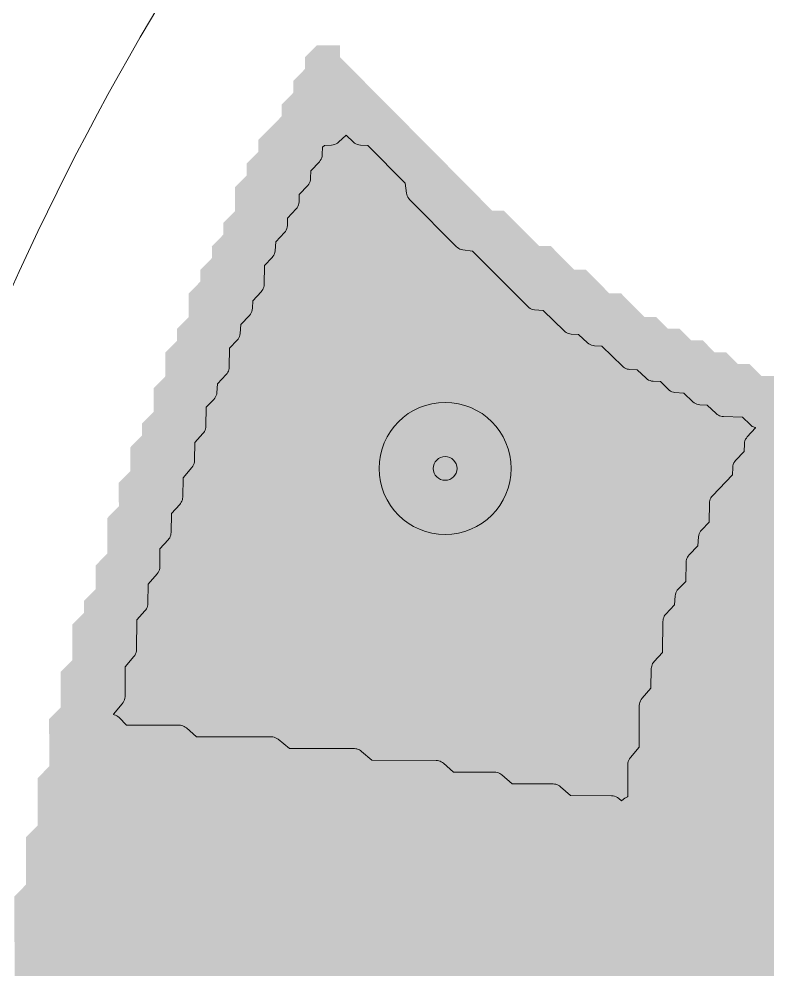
# Model space of a CAD drawing. Header units: inches. Extents: x 36 to 71.8, y 17.4 to 61.8.
# Drawn here: x 47.358 to 49.06, y 43.741 to 45.901 of the extents above; entities that cross this region are included whole.
import ezdxf

# ---------------------------------------------------------------- set-up
doc = ezdxf.new("R2010")
doc.units = ezdxf.units.IN
doc.header["$MEASUREMENT"] = 0
for name, color, linetype, lineweight in [('00_SOURCE_FROZEN', 7, 'CONTINUOUS', 18), ('10_EXISTING_DESIGN_FROZEN', 7, 'CONTINUOUS', 13), ('30_MATERIALS', 7, 'CONTINUOUS', 13), ('40_PLANT_SYMBOLS', 7, 'CONTINUOUS', 13)]:
    doc.layers.add(name, color=color, linetype=linetype, lineweight=lineweight)

# ---------------------------------------------------------------- blocks, each defined once
blk = doc.blocks.new('TREE_CROWN_2D')
at = {"color": 3}
for radius in [1, 0.18]:
    blk.add_circle((0, 0), radius, dxfattribs=at)

msp = doc.modelspace()

# ---------------------------------------------------------------- hatches: boundary and pattern name
at = {"layer": '30_MATERIALS', "true_color": 0xe8d8b8}
h = msp.add_hatch(color=254, dxfattribs=at)
h.dxf.hatch_style = 1
h.paths.add_polyline_path([(48.0876, 45.8141), (48.1142, 45.7873), (48.1408, 45.7604), (48.1674, 45.7336), (48.194, 45.7068), (48.2206, 45.68), (48.2472, 45.6532), (48.2738, 45.6263), (48.3004, 45.5995), (48.327, 45.5727), (48.3536, 45.5459), (48.3801, 45.5191), (48.4067, 45.4922), (48.4333, 45.4654), (48.4599, 45.4654), (48.4865, 45.4386), (48.5131, 45.4118), (48.5397, 45.385), (48.5662, 45.385), (48.5928, 45.3582), (48.6194, 45.3313), (48.6459, 45.3314), (48.6725, 45.3045), (48.6991, 45.2777), (48.7257, 45.2777), (48.7523, 45.2509), (48.7789, 45.2241), (48.8054, 45.2241), (48.832, 45.1973), (48.8586, 45.1973), (48.8852, 45.1705), (48.9117, 45.1705), (48.9383, 45.1437), (48.9648, 45.1437), (48.9914, 45.1169), (49.018, 45.1169), (49.0446, 45.0901), (49.0711, 45.0901), (49.0977, 45.0901), (49.1243, 45.0633), (49.1508, 45.0633), (49.1774, 45.0365), (49.2039, 45.0365), (49.2305, 45.0366), (49.2571, 45.0097), (49.2836, 45.0098), (49.3102, 45.0098), (49.3367, 45.0098), (49.3633, 44.983), (49.3899, 44.983), (49.4164, 44.983), (49.4429, 44.983), (49.4695, 44.9831), (49.4961, 44.9562), (49.5226, 44.9563), (49.5492, 44.9563), (49.5757, 44.9563), (49.6023, 44.9563), (49.6288, 44.9563), (49.6553, 44.9564), (49.6819, 44.9564), (49.7084, 44.9564), (49.735, 44.9564), (49.7616, 44.9296), (49.7881, 44.9296), (49.8147, 44.9296), (49.8412, 44.9297), (49.8678, 44.9297), (49.8943, 44.9297), (49.9208, 44.9297), (49.9474, 44.9297), (49.9739, 44.9298), (50.0005, 44.9298), (50.027, 44.9298), (50.0536, 44.9298), (50.0801, 44.9298), (50.1066, 44.9567), (50.1331, 44.9567), (50.1597, 44.9567), (50.1862, 44.9568), (50.2128, 44.9568), (50.2393, 44.9568), (50.2658, 44.9837), (50.2924, 44.9837), (50.3189, 44.9837), (50.3454, 44.9837), (50.372, 44.9837), (50.3985, 44.9838), (50.425, 45.0106), (50.4516, 45.0106), (50.4781, 45.0107), (50.5047, 45.0107), (50.5312, 45.0375), (50.5577, 45.0376), (50.5842, 45.0376), (50.6108, 45.0376), (50.6373, 45.0645), (50.6638, 45.0645), (50.6904, 45.0645), (50.7169, 45.0914), (50.7434, 45.0914), (50.77, 45.0914), (50.7964, 45.1183), (50.823, 45.1183), (50.8495, 45.1183), (50.8761, 45.1183), (50.9026, 45.1452), (50.9291, 45.1452), (50.9556, 45.1721), (50.9822, 45.1721), (51.0086, 45.1989), (51.0352, 45.199), (51.0617, 45.2258), (51.0882, 45.2258), (51.1147, 45.2527), (51.1413, 45.2527), (51.1678, 45.2527), (51.1943, 45.2796), (51.2209, 45.2796), (51.2473, 45.3065), (51.2739, 45.3065), (51.3004, 45.3065), (51.3269, 45.3334), (51.3535, 45.3334), (51.38, 45.3603), (51.4065, 45.3603), (51.4331, 45.3603), (51.4596, 45.3603), (51.4861, 45.3872), (51.5126, 45.3872), (51.5392, 45.3872), (51.5657, 45.3872), (51.5922, 45.4141), (51.6188, 45.4141), (51.6453, 45.4141), (51.6718, 45.4142), (51.6984, 45.4142), (51.7249, 45.4142), (51.7515, 45.4142), (51.778, 45.4411), (51.8045, 45.4411), (51.8311, 45.4411), (51.8576, 45.4411), (51.8842, 45.4412), (51.9107, 45.4412), (51.9372, 45.4412), (51.9638, 45.4412), (51.9903, 45.4412), (52.0169, 45.4413), (52.0434, 45.4413), (52.07, 45.4413), (52.0965, 45.4413), (52.1231, 45.4413), (52.1496, 45.4414), (52.1761, 45.4414), (52.2027, 45.4414), (52.2292, 45.4414), (52.2558, 45.4414), (52.2823, 45.4415), (52.3089, 45.4146), (52.3355, 45.4147), (52.362, 45.4147), (52.3885, 45.4147), (52.4151, 45.4147), (52.4417, 45.3879), (52.4682, 45.3879), (52.4948, 45.3879), (52.5213, 45.388), (52.5479, 45.3611), (52.5745, 45.3612), (52.601, 45.3612), (52.6276, 45.3344), (52.6541, 45.3344), (52.6807, 45.3076), (52.7073, 45.3076), (52.7339, 45.2808), (52.7604, 45.2808), (52.787, 45.2808), (52.8135, 45.2808), (52.8401, 45.2808), (52.8666, 45.2809), (52.8931, 45.2809), (52.9197, 45.2809), (52.9462, 45.2809), (52.9728, 45.2809), (52.9993, 45.281), (53.0258, 45.3078), (53.0524, 45.3078), (53.0789, 45.3079), (53.1054, 45.3079), (53.132, 45.3079), (53.1585, 45.3079), (53.185, 45.3348), (53.2116, 45.3348), (53.2381, 45.3348), (53.2647, 45.3348), (53.2912, 45.3349), (53.3177, 45.3349), (53.3443, 45.3081), (53.3709, 45.3081), (53.3974, 45.3081), (53.424, 45.3081), (53.4505, 45.3081), (53.4771, 45.3082), (53.5037, 45.2813), (53.5302, 45.2814), (53.5568, 45.2814), (53.5833, 45.2814), (53.6099, 45.2546), (53.6364, 45.2546), (53.663, 45.2546), (53.6895, 45.2546), (53.7161, 45.2278), (53.7427, 45.2278), (53.7692, 45.2279), (53.7958, 45.201), (53.8223, 45.201), (53.8489, 45.2011), (53.8755, 45.1742), (53.902, 45.1743), (53.9286, 45.1474), (53.9552, 45.1475), (53.9817, 45.1475), (54.0083, 45.1207), (54.0349, 45.1207), (54.0615, 45.0939), (54.088, 45.0939), (54.1146, 45.0671), (54.1411, 45.0671), (54.1677, 45.0403), (54.1943, 45.0403), (54.2209, 45.0135), (54.2474, 45.0135), (54.274, 44.9867), (54.3006, 44.9867), (54.3271, 44.9599), (54.3537, 44.9599), (54.3803, 44.9331), (54.4068, 44.9331), (54.4334, 44.9063), (54.46, 44.8794), (54.4866, 44.8795), (54.5132, 44.8526), (54.5398, 44.8258), (54.5663, 44.8258), (54.5929, 44.799), (54.6194, 44.799), (54.646, 44.7722), (54.6726, 44.7454), (54.6992, 44.7454), (54.7258, 44.7186), (54.7524, 44.6918), (54.7789, 44.6918), (54.8055, 44.665), (54.8321, 44.6382), (54.8586, 44.6382), (54.8852, 44.6114), (54.9118, 44.5845), (54.9384, 44.5846), (54.965, 44.5577), (54.9916, 44.5309), (55.0181, 44.5309), (55.0447, 44.5041), (55.0713, 44.4773), (55.0979, 44.4505), (55.1245, 44.4237), (55.1511, 44.3968), (55.1776, 44.3969), (55.2042, 44.37), (55.2308, 44.3432), (55.2574, 44.3164), (55.284, 44.2896), (55.3106, 44.2628), (55.3372, 44.2359), (55.3638, 44.2091), (55.3904, 44.1823), (55.417, 44.1555), (55.4436, 44.1287), (55.4702, 44.1018), (55.4968, 44.075), (55.5234, 44.0482), (55.5234, 44.0214), (55.55, 43.9945), (55.5766, 43.9677), (55.6032, 43.9409), (55.6298, 43.9141), (55.6564, 43.8873), (55.6565, 43.8604), (55.6831, 43.8336), (55.7097, 43.8068), (55.7362, 43.78), (55.7628, 43.7531), (55.7629, 43.7263), (55.7895, 43.6995), (55.8161, 43.6727), (55.8427, 43.6458), (55.8427, 43.619), (55.8693, 43.5922), (55.8959, 43.5654), (55.896, 43.5385), (55.9226, 43.5117), (55.9492, 43.4849), (55.9492, 43.458), (55.9758, 43.4312), (56.0024, 43.4044), (56.0025, 43.3776), (56.0291, 43.3507), (56.0291, 43.3239), (56.0557, 43.2971), (56.0823, 43.2703), (56.0823, 43.2434), (56.1089, 43.2166), (56.109, 43.1898), (56.1356, 43.1629), (56.1356, 43.1361), (56.1622, 43.1093), (56.1623, 43.0824), (56.1889, 43.0556), (56.1889, 43.0288), (56.2155, 43.002), (56.2156, 42.9751), (56.2422, 42.9483), (56.2422, 42.9215), (56.2688, 42.8946), (56.2689, 42.8678), (56.2955, 42.841), (56.2955, 42.8141), (56.2956, 42.7873), (56.3222, 42.7605), (56.3222, 42.7336), (56.3488, 42.7068), (56.3489, 42.68), (56.3489, 42.6531), (56.3755, 42.6263), (56.3756, 42.5995), (56.3756, 42.5726), (56.4022, 42.5458), (56.4023, 42.519), (56.4023, 42.4921), (56.4289, 42.4653), (56.429, 42.4385), (56.429, 42.4116), (56.4556, 42.3848), (56.4556, 42.358), (56.4557, 42.3311), (56.4558, 42.3043), (56.4558, 42.2775), (56.4824, 42.2506), (56.4824, 42.2238), (56.4825, 42.197), (56.4826, 42.1701), (56.5091, 42.1433), (56.5092, 42.1165), (56.5092, 42.0896), (56.5093, 42.0628), (56.5094, 42.0359), (56.5094, 42.0091), (56.536, 41.9823), (56.536, 41.9554), (56.5361, 41.9286), (56.5362, 41.9018), (56.5362, 41.8749), (56.5363, 41.8481), (56.5363, 41.8212), (56.5364, 41.7944), (56.5364, 41.7676), (56.5365, 41.7407), (56.5631, 41.7139), (56.5631, 41.6871), (56.5632, 41.6602), (56.5632, 41.6334), (56.5633, 41.6065), (56.5633, 41.5797), (56.5634, 41.5529), (56.5634, 41.526), (56.5635, 41.4992), (56.5635, 41.4723), (56.5636, 41.4455), (56.5636, 41.4187), (56.5637, 41.3918), (56.5637, 41.365), (56.5638, 41.3381), (56.5638, 41.3113), (56.5904, 41.2845), (56.5905, 41.2576), (56.5905, 41.2308), (56.5906, 41.204), (56.5906, 41.1771), (56.5907, 41.1503), (56.5907, 41.1234), (56.5908, 41.0966), (56.5908, 41.0698), (56.6174, 41.0429), (56.6175, 41.0161), (56.6175, 40.9893), (56.6176, 40.9624), (56.6176, 40.9356), (56.6442, 40.9088), (56.6443, 40.8819), (56.6443, 40.8551), (56.6444, 40.8282), (56.671, 40.8014), (56.671, 40.7746), (56.6711, 40.7477), (56.6977, 40.7209), (56.6977, 40.6941), (56.6978, 40.6672), (56.7244, 40.6404), (56.7244, 40.6136), (56.751, 40.5868), (56.7511, 40.5599), (56.7777, 40.5331), (56.7777, 40.5063), (56.8043, 40.4794), (56.8044, 40.4526), (56.8044, 40.4258), (56.831, 40.3989), (56.831, 40.3721), (56.8576, 40.3453), (56.8842, 40.3185), (56.8843, 40.2916), (56.9109, 40.2648), (56.9375, 40.238), (56.9375, 40.2111), (56.9641, 40.1843), (56.9642, 40.1575), (56.9908, 40.1307), (57.0174, 40.1038), (57.0174, 40.077), (57.044, 40.0502), (57.0706, 40.0234), (57.0707, 39.9965), (57.0973, 39.9697), (57.1239, 39.9429), (57.1504, 39.9161), (57.177, 39.8892), (57.1771, 39.8624), (57.2037, 39.8356), (57.2303, 39.8088), (57.2569, 39.7819), (57.2835, 39.7551), (57.3101, 39.7283), (57.3367, 39.7015), (57.3633, 39.6747), (57.3899, 39.6478), (57.4165, 39.621), (57.4431, 39.5942), (57.4696, 39.5674), (57.4962, 39.5406), (57.5228, 39.5137), (57.5494, 39.4869), (57.576, 39.4869), (57.6026, 39.4601), (57.6292, 39.4333), (57.6558, 39.4065), (57.6823, 39.4065), (57.7089, 39.3797), (57.7355, 39.3528), (57.7621, 39.326), (57.7886, 39.326), (57.8152, 39.2992), (57.8418, 39.2992), (57.8684, 39.2724), (57.895, 39.2456), (57.9215, 39.2456), (57.9481, 39.2188), (57.9747, 39.192), (58.0012, 39.192), (58.0278, 39.1652), (58.0544, 39.1652), (58.081, 39.1384), (58.1075, 39.1384), (58.1341, 39.1116), (58.1607, 39.1116), (58.1873, 39.0848), (58.2138, 39.0848), (58.2404, 39.058), (58.2669, 39.058), (58.2935, 39.0312), (58.3201, 39.0312), (58.3467, 39.0044), (58.3732, 39.0044), (58.3998, 38.9776), (58.3999, 38.9507), (58.3734, 38.9239), (58.3469, 38.897), (58.3204, 38.8702), (58.2939, 38.8433), (58.2674, 38.8164), (58.2675, 38.7896), (58.241, 38.7627), (58.2145, 38.7359), (58.188, 38.709), (58.1615, 38.6822), (58.135, 38.6553), (58.1085, 38.6284), (58.082, 38.6016), (58.0555, 38.5747), (58.0556, 38.5479), (58.0291, 38.521), (58.0026, 38.4942), (57.9761, 38.4673), (57.9496, 38.4404), (57.9231, 38.4136), (57.8966, 38.3867), (57.8701, 38.3599), (57.8436, 38.333), (57.8171, 38.3061), (57.7906, 38.2793), (57.7641, 38.2524), (57.7376, 38.2256), (57.7111, 38.1987), (57.6847, 38.1718), (57.6582, 38.145), (57.6317, 38.1181), (57.6052, 38.0913), (57.5786, 38.0912), (57.5521, 38.0644), (57.5256, 38.0375), (57.4992, 38.0107), (57.4727, 37.9838), (57.4462, 37.9569), (57.4197, 37.9301), (57.3931, 37.9301), (57.3666, 37.9032), (57.3401, 37.8763), (57.3136, 37.8495), (57.2872, 37.8226), (57.2607, 37.7958), (57.2341, 37.7957), (57.2076, 37.7689), (57.1811, 37.742), (57.1546, 37.7152), (57.1281, 37.6883), (57.1016, 37.6883), (57.0751, 37.6614), (57.0486, 37.6346), (57.0221, 37.6077), (56.9956, 37.5809), (56.9691, 37.5808), (56.9425, 37.5808), (56.916, 37.554), (56.8896, 37.5271), (56.863, 37.5271), (56.8365, 37.5002), (56.81, 37.5002), (56.7835, 37.4733), (56.757, 37.4465), (56.7304, 37.4465), (56.7039, 37.4196), (56.6775, 37.3927), (56.6509, 37.3927), (56.6244, 37.3659), (56.5979, 37.3658), (56.5714, 37.339), (56.5449, 37.3121), (56.5183, 37.3121), (56.4918, 37.2852), (56.4653, 37.2852), (56.4388, 37.2584), (56.4123, 37.2583), (56.3858, 37.2315), (56.3592, 37.2315), (56.3327, 37.2046), (56.3062, 37.2046), (56.2797, 37.1777), (56.2532, 37.1777), (56.2267, 37.1508), (56.2267, 37.124), (56.2002, 37.124), (56.1736, 37.124), (56.1471, 37.1239), (56.1206, 37.0971), (56.094, 37.0971), (56.0675, 37.0702), (56.041, 37.0702), (56.0145, 37.0433), (55.988, 37.0433), (55.9615, 37.0164), (55.9349, 37.0164), (55.9084, 36.9896), (55.8819, 36.9895), (55.8554, 36.9627), (55.8289, 36.9627), (55.8023, 36.9626), (55.7758, 36.9358), (55.7493, 36.9358), (55.7228, 36.9089), (55.6962, 36.9089), (55.6697, 36.9089), (55.6432, 36.882), (55.6167, 36.882), (55.5902, 36.8551), (55.5636, 36.8551), (55.5371, 36.8551), (55.5106, 36.8282), (55.484, 36.8282), (55.4575, 36.8013), (55.431, 36.8013), (55.4044, 36.8013), (55.378, 36.7744), (55.3514, 36.7744), (55.3249, 36.7744), (55.2984, 36.7475), (55.2718, 36.7475), (55.2453, 36.7475), (55.2188, 36.7206), (55.1922, 36.7206), (55.1658, 36.6938), (55.1392, 36.6937), (55.1127, 36.6937), (55.0861, 36.6937), (55.0596, 36.6668), (55.0331, 36.6668), (55.0065, 36.6668), (54.98, 36.6668), (54.9535, 36.6399), (54.927, 36.6399), (54.9004, 36.6399), (54.8739, 36.6399), (54.8474, 36.613), (54.8208, 36.613), (54.7943, 36.613), (54.7677, 36.6129), (54.7412, 36.5861), (54.7147, 36.5861), (54.6882, 36.586), (54.6616, 36.586), (54.6351, 36.586), (54.6085, 36.586), (54.582, 36.586), (54.5555, 36.5591), (54.5289, 36.5591), (54.5024, 36.5591), (54.4759, 36.559), (54.4493, 36.559), (54.4228, 36.5322), (54.3963, 36.5321), (54.3697, 36.5321), (54.3432, 36.5321), (54.3166, 36.5321), (54.2901, 36.5321), (54.2636, 36.532), (54.2371, 36.5052), (54.2105, 36.5052), (54.184, 36.5051), (54.1574, 36.5051), (54.1309, 36.5051), (54.1043, 36.5051), (54.0778, 36.5051), (54.0513, 36.505), (54.0512, 36.5319), (54.0246, 36.5587), (54.0246, 36.5855), (54.0245, 36.6124), (53.9979, 36.6392), (53.9979, 36.666), (53.9978, 36.6929), (53.9712, 36.7197), (53.9712, 36.7465), (53.9446, 36.7734), (53.9445, 36.8002), (53.9179, 36.827), (53.9179, 36.8539), (53.9178, 36.8807), (53.8912, 36.9075), (53.8912, 36.9344), (53.8646, 36.9612), (53.8645, 36.988), (53.8379, 37.0148), (53.8379, 37.0417), (53.8113, 37.0685), (53.8112, 37.0953), (53.7846, 37.1222), (53.7846, 37.149), (53.758, 37.1758), (53.7579, 37.2027), (53.7313, 37.2295), (53.7313, 37.2563), (53.7047, 37.2831), (53.6781, 37.31), (53.678, 37.3368), (53.6515, 37.3636), (53.6249, 37.3904), (53.6248, 37.4173), (53.5982, 37.4441), (53.5982, 37.4709), (53.5716, 37.4978), (53.545, 37.5246), (53.5449, 37.5514), (53.5183, 37.5782), (53.5183, 37.6051), (53.4917, 37.6319), (53.4651, 37.6587), (53.465, 37.6856), (53.4384, 37.7124), (53.4118, 37.7392), (53.3852, 37.766), (53.3852, 37.7929), (53.3586, 37.8197), (53.332, 37.8465), (53.3319, 37.8733), (53.3054, 37.9002), (53.2788, 37.927), (53.2522, 37.9538), (53.2256, 37.9806), (53.2255, 38.0075), (53.1989, 38.0343), (53.1723, 38.0611), (53.1457, 38.0879), (53.1191, 38.1147), (53.1191, 38.1416), (53.0925, 38.1684), (53.0659, 38.1952), (53.0393, 38.222), (53.0127, 38.2489), (52.9861, 38.2757), (52.9861, 38.3025), (52.9595, 38.3293), (52.9329, 38.3562), (52.9063, 38.383), (52.8797, 38.4098), (52.8531, 38.4366), (52.8265, 38.4634), (52.7999, 38.4903), (52.7733, 38.5171), (52.7467, 38.5439), (52.7466, 38.5707), (52.7201, 38.5976), (52.6935, 38.6244), (52.6669, 38.6512), (52.6403, 38.678), (52.6137, 38.7048), (52.5871, 38.7317), (52.5605, 38.7585), (52.5339, 38.7853), (52.5073, 38.8121), (52.4807, 38.8389), (52.4541, 38.8389), (52.4276, 38.8657), (52.401, 38.8926), (52.3744, 38.9194), (52.3478, 38.9462), (52.3212, 38.973), (52.2946, 38.9998), (52.268, 39.0267), (52.2414, 39.0535), (52.2148, 39.0803), (52.1882, 39.1071), (52.1616, 39.1339), (52.135, 39.1608), (52.1084, 39.1876), (52.0819, 39.1876), (52.0553, 39.2144), (52.0287, 39.2412), (52.0021, 39.268), (51.9755, 39.2949), (51.9489, 39.2948), (51.9223, 39.3217), (51.8957, 39.3485), (51.8692, 39.3753), (51.8426, 39.3753), (51.816, 39.4021), (51.7894, 39.4289), (51.7628, 39.4557), (51.7363, 39.4557), (51.7097, 39.4825), (51.6831, 39.5094), (51.6565, 39.5362), (51.6299, 39.5362), (51.6034, 39.563), (51.5768, 39.5898), (51.5502, 39.5898), (51.5236, 39.6166), (51.497, 39.6434), (51.4705, 39.6434), (51.4439, 39.6702), (51.4173, 39.6702), (51.3907, 39.697), (51.3641, 39.7238), (51.3376, 39.7238), (51.311, 39.7506), (51.2845, 39.7506), (51.2579, 39.7774), (51.2313, 39.7774), (51.2047, 39.8042), (51.1782, 39.8042), (51.1516, 39.831), (51.125, 39.8579), (51.0984, 39.8578), (51.0719, 39.8847), (51.0453, 39.8846), (51.0188, 39.8846), (50.9922, 39.9114), (50.9656, 39.9114), (50.939, 39.9382), (50.9125, 39.9382), (50.8859, 39.965), (50.8593, 39.965), (50.8327, 39.9918), (50.8062, 39.9918), (50.7797, 39.9918), (50.7531, 40.0186), (50.7265, 40.0186), (50.7, 40.0186), (50.6734, 40.0186), (50.6468, 40.0454), (50.6203, 40.0454), (50.5937, 40.0453), (50.5672, 40.0453), (50.5406, 40.0721), (50.5141, 40.0721), (50.4875, 40.0721), (50.4609, 40.0989), (50.4344, 40.0989), (50.4078, 40.0989), (50.3813, 40.0989), (50.3547, 40.1257), (50.3282, 40.1257), (50.3016, 40.1256), (50.275, 40.1525), (50.2485, 40.1524), (50.2219, 40.1524), (50.1954, 40.1524), (50.1688, 40.1792), (50.1422, 40.1792), (50.1157, 40.1792), (50.0891, 40.206), (50.0626, 40.206), (50.036, 40.206), (50.0095, 40.2059), (49.9829, 40.2328), (49.9563, 40.2327), (49.9298, 40.2327), (49.9032, 40.2327), (49.8766, 40.2595), (49.8501, 40.2595), (49.8236, 40.2595), (49.797, 40.2595), (49.7705, 40.2594), (49.7439, 40.2863), (49.7173, 40.2862), (49.6908, 40.2862), (49.6642, 40.2862), (49.6376, 40.313), (49.6111, 40.313), (49.5846, 40.313), (49.558, 40.313), (49.5315, 40.3129), (49.5049, 40.3129), (49.4783, 40.3397), (49.4518, 40.3397), (49.4252, 40.3397), (49.3987, 40.3397), (49.3721, 40.3665), (49.3456, 40.3665), (49.319, 40.3665), (49.2925, 40.3664), (49.2659, 40.3664), (49.2394, 40.3664), (49.2128, 40.3664), (49.1863, 40.3664), (49.1597, 40.3932), (49.1331, 40.3932), (49.1065, 40.42), (49.08, 40.42), (49.0535, 40.4199), (49.0269, 40.4199), (49.0004, 40.4199), (48.9738, 40.4467), (48.9472, 40.4467), (48.9207, 40.4467), (48.8941, 40.4467), (48.8676, 40.4466), (48.8411, 40.4466), (48.8145, 40.4466), (48.7879, 40.4734), (48.7614, 40.4734), (48.7348, 40.4734), (48.7083, 40.4734), (48.6817, 40.4733), (48.6552, 40.4733), (48.6286, 40.4733), (48.6021, 40.4733), (48.5756, 40.4733), (48.549, 40.4732), (48.5225, 40.4732), (48.4959, 40.4732), (48.4694, 40.4732), (48.4428, 40.4732), (48.4163, 40.4731), (48.3898, 40.4731), (48.3632, 40.4731), (48.3367, 40.4731), (48.3101, 40.4731), (48.2836, 40.473), (48.257, 40.473), (48.2305, 40.473), (48.2039, 40.473), (48.1774, 40.473), (48.1509, 40.4729), (48.1243, 40.4729), (48.0978, 40.4729), (48.0712, 40.4729), (48.0447, 40.4729), (48.0181, 40.4728), (48.0181, 40.4997), (47.9915, 40.5265), (47.9914, 40.5533), (47.9648, 40.5802), (47.9648, 40.607), (47.9382, 40.6338), (47.9381, 40.6607), (47.9115, 40.6875), (47.9115, 40.7143), (47.8849, 40.7411), (47.8848, 40.768), (47.8583, 40.7948), (47.8582, 40.8216), (47.8316, 40.8485), (47.8316, 40.8753), (47.805, 40.9021), (47.8049, 40.929), (47.7783, 40.9558), (47.7783, 40.9826), (47.7517, 41.0094), (47.7516, 41.0363), (47.725, 41.0631), (47.725, 41.0899), (47.6984, 41.1168), (47.6983, 41.1436), (47.6983, 41.1704), (47.6717, 41.1973), (47.6716, 41.2241), (47.645, 41.2509), (47.645, 41.2778), (47.6449, 41.3046), (47.6183, 41.3314), (47.6183, 41.3583), (47.6182, 41.3851), (47.5916, 41.4119), (47.5916, 41.4388), (47.5915, 41.4656), (47.5649, 41.4924), (47.5649, 41.5193), (47.5648, 41.5461), (47.5648, 41.5729), (47.5382, 41.5998), (47.5381, 41.6266), (47.5381, 41.6534), (47.5115, 41.6803), (47.5114, 41.7071), (47.5114, 41.7339), (47.4848, 41.7608), (47.4847, 41.7876), (47.4847, 41.8144), (47.4846, 41.8413), (47.458, 41.8681), (47.458, 41.8949), (47.4579, 41.9218), (47.4579, 41.9486), (47.4313, 41.9755), (47.4312, 42.0023), (47.4312, 42.0291), (47.4311, 42.056), (47.4045, 42.0828), (47.4045, 42.1096), (47.4044, 42.1365), (47.4044, 42.1633), (47.4043, 42.1902), (47.3777, 42.217), (47.3777, 42.2438), (47.3776, 42.2707), (47.3776, 42.2975), (47.3775, 42.3243), (47.3775, 42.3512), (47.3509, 42.378), (47.3508, 42.4048), (47.3508, 42.4317), (47.3507, 42.4585), (47.3507, 42.4854), (47.3506, 42.5122), (47.3506, 42.539), (47.3505, 42.5659), (47.3239, 42.5927), (47.3239, 42.6195), (47.3238, 42.6464), (47.3238, 42.6732), (47.3237, 42.7001), (47.3237, 42.7269), (47.3236, 42.7537), (47.3236, 42.7806), (47.3235, 42.8074), (47.3235, 42.8343), (47.3234, 42.8611), (47.3234, 42.8879), (47.2968, 42.9148), (47.2967, 42.9416), (47.2967, 42.9684), (47.2966, 42.9953), (47.2966, 43.0221), (47.2965, 43.049), (47.2965, 43.0758), (47.2964, 43.1026), (47.2964, 43.1295), (47.2963, 43.1563), (47.2963, 43.1832), (47.2962, 43.21), (47.2962, 43.2368), (47.2961, 43.2637), (47.2961, 43.2905), (47.296, 43.3174), (47.296, 43.3442), (47.2959, 43.371), (47.2959, 43.3979), (47.3224, 43.4247), (47.3223, 43.4516), (47.3223, 43.4784), (47.3222, 43.5053), (47.3222, 43.5321), (47.3221, 43.5589), (47.3221, 43.5858), (47.322, 43.6126), (47.322, 43.6395), (47.3219, 43.6663), (47.3218, 43.6931), (47.3483, 43.72), (47.3483, 43.7468), (47.3482, 43.7737), (47.3482, 43.8005), (47.3481, 43.8274), (47.3481, 43.8542), (47.348, 43.881), (47.348, 43.9079), (47.3745, 43.9347), (47.3744, 43.9616), (47.3744, 43.9884), (47.3743, 44.0153), (47.3743, 44.0421), (47.4008, 44.069), (47.4007, 44.0958), (47.4007, 44.1226), (47.4006, 44.1495), (47.4006, 44.1763), (47.4271, 44.2032), (47.427, 44.23), (47.427, 44.2569), (47.4269, 44.2837), (47.4269, 44.3105), (47.4533, 44.3374), (47.4533, 44.3642), (47.4532, 44.3911), (47.4532, 44.4179), (47.4797, 44.4448), (47.4796, 44.4716), (47.4796, 44.4985), (47.4795, 44.5253), (47.506, 44.5522), (47.506, 44.579), (47.5325, 44.6059), (47.5324, 44.6327), (47.5324, 44.6595), (47.5589, 44.6864), (47.5588, 44.7132), (47.5588, 44.7401), (47.5587, 44.7669), (47.5852, 44.7938), (47.5851, 44.8206), (47.5851, 44.8475), (47.6116, 44.8743), (47.6115, 44.9012), (47.6115, 44.928), (47.638, 44.9549), (47.6379, 44.9817), (47.6644, 45.0086), (47.6644, 45.0354), (47.6643, 45.0622), (47.6908, 45.0891), (47.6908, 45.1159), (47.6907, 45.1428), (47.7172, 45.1696), (47.7172, 45.1965), (47.7436, 45.2233), (47.7436, 45.2502), (47.7435, 45.277), (47.77, 45.3039), (47.77, 45.3307), (47.7965, 45.3576), (47.7964, 45.3844), (47.8229, 45.4113), (47.8229, 45.4381), (47.8494, 45.465), (47.8493, 45.4918), (47.8493, 45.5187), (47.8758, 45.5455), (47.8757, 45.5724), (47.9022, 45.5992), (47.9021, 45.6261), (47.9286, 45.6529), (47.9551, 45.6798), (47.9551, 45.7066), (47.9816, 45.7335), (47.9815, 45.7603), (48.008, 45.7872), (48.008, 45.814), (48.0345, 45.8409), (48.061, 45.8409), (48.0875, 45.8409)])
at = {"layer": '30_MATERIALS', "true_color": 0xb6c890}
h = msp.add_hatch(color=9, dxfattribs=at)
h.dxf.hatch_style = 1
h.paths.add_polyline_path([(47.573, 44.3207), (47.573, 44.322), (47.5931, 44.345), (47.5952, 44.3479), (47.5969, 44.351), (47.5982, 44.3543), (47.5989, 44.3578), (47.5992, 44.3614), (47.5993, 44.4293), (47.6194, 44.4524), (47.6215, 44.4553), (47.6233, 44.4584), (47.6245, 44.4617), (47.6253, 44.4652), (47.6255, 44.4688), (47.6257, 44.5362), (47.6444, 44.5564), (47.6463, 44.5587), (47.6479, 44.5613), (47.6492, 44.564), (47.6502, 44.5669), (47.6508, 44.5699), (47.651, 44.5729), (47.6519, 44.6171), (47.6721, 44.6403), (47.6743, 44.6432), (47.676, 44.6463), (47.6772, 44.6496), (47.678, 44.6531), (47.6783, 44.6566), (47.6784, 44.6973), (47.6971, 44.7175), (47.6991, 44.7198), (47.7007, 44.7224), (47.702, 44.7251), (47.703, 44.728), (47.7036, 44.731), (47.7038, 44.734), (47.7047, 44.7777), (47.7235, 44.798), (47.7255, 44.8003), (47.7271, 44.8029), (47.7284, 44.8057), (47.7294, 44.8085), (47.73, 44.8115), (47.7302, 44.8145), (47.7311, 44.8587), (47.7513, 44.8819), (47.7534, 44.8848), (47.7551, 44.8879), (47.7564, 44.8912), (47.7572, 44.8947), (47.7574, 44.8983), (47.7576, 44.9389), (47.7763, 44.9591), (47.7782, 44.9614), (47.7799, 44.964), (47.7812, 44.9667), (47.7821, 44.9696), (47.7827, 44.9726), (47.783, 44.9756), (47.7838, 45.019), (47.801, 45.0366), (47.8032, 45.0393), (47.805, 45.0422), (47.8064, 45.0453), (47.8074, 45.0486), (47.8079, 45.0519), (47.8096, 45.0723), (47.8291, 45.0933), (47.8311, 45.0957), (47.8327, 45.0982), (47.834, 45.101), (47.835, 45.1039), (47.8356, 45.1068), (47.8358, 45.1099), (47.8367, 45.1532), (47.8538, 45.1709), (47.856, 45.1735), (47.8578, 45.1764), (47.8593, 45.1795), (47.8602, 45.1828), (47.8608, 45.1862), (47.8625, 45.2066), (47.882, 45.2276), (47.8842, 45.2303), (47.886, 45.2334), (47.8874, 45.2366), (47.8882, 45.24), (47.8886, 45.2436), (47.8893, 45.2607), (47.9084, 45.2813), (47.9103, 45.2836), (47.912, 45.2862), (47.9133, 45.2889), (47.9142, 45.2918), (47.9149, 45.2948), (47.9151, 45.2978), (47.9159, 45.3412), (47.9331, 45.3588), (47.9353, 45.3614), (47.9371, 45.3643), (47.9385, 45.3675), (47.9395, 45.3707), (47.94, 45.3741), (47.9418, 45.3945), (47.9613, 45.4155), (47.9635, 45.4183), (47.9653, 45.4213), (47.9666, 45.4246), (47.9675, 45.428), (47.9679, 45.4315), (47.9686, 45.4486), (47.9877, 45.4692), (47.9899, 45.472), (47.9917, 45.475), (47.9931, 45.4783), (47.994, 45.4817), (47.9944, 45.4852), (47.9951, 45.5023), (48.0141, 45.5229), (48.0164, 45.5257), (48.0182, 45.5287), (48.0195, 45.532), (48.0204, 45.5354), (48.0208, 45.5389), (48.0215, 45.556), (48.0406, 45.5766), (48.0428, 45.5794), (48.0446, 45.5824), (48.046, 45.5857), (48.0468, 45.5891), (48.0472, 45.5926), (48.0479, 45.6093), (48.052, 45.6135), (48.0683, 45.6142), (48.0718, 45.6146), (48.0753, 45.6155), (48.0786, 45.6169), (48.0816, 45.6188), (48.0844, 45.6211), (48.1012, 45.6371), (48.118, 45.6211), (48.1208, 45.6188), (48.1238, 45.617), (48.1271, 45.6156), (48.1306, 45.6147), (48.1341, 45.6142), (48.1504, 45.6135), (48.2353, 45.5279), (48.2386, 45.5049), (48.2392, 45.5018), (48.2403, 45.4988), (48.2417, 45.4959), (48.2435, 45.4932), (48.2456, 45.4908), (48.3519, 45.3835), (48.3544, 45.3814), (48.3571, 45.3796), (48.3599, 45.3781), (48.363, 45.377), (48.3662, 45.3764), (48.3888, 45.3731), (48.5138, 45.2475), (48.5164, 45.2452), (48.5193, 45.2433), (48.5225, 45.2418), (48.5258, 45.2408), (48.5293, 45.2403), (48.5491, 45.2385), (48.5964, 45.1923), (48.5987, 45.1903), (48.6012, 45.1886), (48.6039, 45.1872), (48.6068, 45.1862), (48.6097, 45.1855), (48.6128, 45.1852), (48.6295, 45.1844), (48.6498, 45.1652), (48.6525, 45.1629), (48.6556, 45.1611), (48.6589, 45.1597), (48.6623, 45.1588), (48.6659, 45.1584), (48.6824, 45.1576), (48.7292, 45.1118), (48.7315, 45.1099), (48.7341, 45.1082), (48.7368, 45.1068), (48.7396, 45.1057), (48.7426, 45.1051), (48.7456, 45.1047), (48.7624, 45.104), (48.7827, 45.0848), (48.7854, 45.0825), (48.7885, 45.0807), (48.7918, 45.0793), (48.7952, 45.0784), (48.7988, 45.0779), (48.8152, 45.0772), (48.8328, 45.0598), (48.8354, 45.0575), (48.8383, 45.0556), (48.8415, 45.0542), (48.8448, 45.0532), (48.8482, 45.0526), (48.8682, 45.0508), (48.8889, 45.0312), (48.8917, 45.0289), (48.8948, 45.0271), (48.898, 45.0257), (48.9015, 45.0248), (48.905, 45.0243), (48.9218, 45.0236), (48.9421, 45.0044), (48.9444, 45.0024), (48.947, 45.0007), (48.9498, 44.9994), (48.9527, 44.9984), (48.9557, 44.9978), (48.9587, 44.9975), (49.0014, 44.9966), (49.0188, 44.9794), (49.0212, 44.9772), (49.0239, 44.9754), (49.0269, 44.974), (49.03, 44.973), (49.0313, 44.9727), (49.0313, 44.9719), (49.0127, 44.9518), (49.0105, 44.949), (49.0087, 44.946), (49.0073, 44.9427), (49.0064, 44.9393), (49.006, 44.9358), (49.0053, 44.9186), (48.9862, 44.8981), (48.984, 44.8953), (48.9822, 44.8923), (48.9809, 44.889), (48.98, 44.8856), (48.9796, 44.8821), (48.9789, 44.8651), (48.9336, 44.8178), (48.9316, 44.8154), (48.9299, 44.8128), (48.9285, 44.81), (48.9275, 44.8071), (48.9269, 44.8041), (48.9266, 44.801), (48.9258, 44.7576), (48.9086, 44.7399), (48.9064, 44.7373), (48.9046, 44.7344), (48.9032, 44.7313), (48.9022, 44.728), (48.9017, 44.7246), (48.9, 44.7043), (48.8805, 44.6833), (48.8785, 44.6809), (48.8769, 44.6783), (48.8756, 44.6756), (48.8746, 44.6727), (48.874, 44.6698), (48.8738, 44.6667), (48.873, 44.6234), (48.8558, 44.6057), (48.8536, 44.6031), (48.8518, 44.6002), (48.8503, 44.5971), (48.8494, 44.5938), (48.8488, 44.5904), (48.8471, 44.57), (48.8276, 44.549), (48.8257, 44.5466), (48.824, 44.5441), (48.8227, 44.5413), (48.8218, 44.5384), (48.8212, 44.5354), (48.821, 44.5323), (48.8201, 44.4619), (48.8013, 44.4416), (48.7994, 44.4393), (48.7977, 44.4367), (48.7964, 44.434), (48.7955, 44.4311), (48.7949, 44.4281), (48.7946, 44.4251), (48.7938, 44.381), (48.7735, 44.3577), (48.7714, 44.3548), (48.7697, 44.3517), (48.7684, 44.3484), (48.7676, 44.3449), (48.7674, 44.3413), (48.7673, 44.2465), (48.7472, 44.2235), (48.7451, 44.2206), (48.7434, 44.2175), (48.7421, 44.2141), (48.7414, 44.2107), (48.7411, 44.2071), (48.741, 44.1344), (48.7403, 44.1342), (48.7372, 44.1328), (48.7343, 44.1311), (48.7316, 44.1289), (48.7272, 44.1248), (48.7206, 44.1305), (48.7177, 44.1326), (48.7146, 44.1343), (48.7113, 44.1355), (48.7079, 44.1362), (48.7044, 44.1365), (48.611, 44.1367), (48.5881, 44.1569), (48.5858, 44.1588), (48.5832, 44.1603), (48.5804, 44.1616), (48.5776, 44.1625), (48.5746, 44.163), (48.5716, 44.1632), (48.4782, 44.1634), (48.4554, 44.1837), (48.453, 44.1855), (48.4504, 44.1871), (48.4477, 44.1883), (48.4448, 44.1892), (48.4418, 44.1898), (48.4388, 44.19), (48.3454, 44.1902), (48.3226, 44.2104), (48.3202, 44.2123), (48.3176, 44.2138), (48.3149, 44.2151), (48.312, 44.216), (48.309, 44.2165), (48.306, 44.2167), (48.1595, 44.2169), (48.1367, 44.2371), (48.1344, 44.239), (48.1318, 44.2405), (48.129, 44.2418), (48.1261, 44.2427), (48.1232, 44.2432), (48.1202, 44.2434), (47.9731, 44.2436), (47.9471, 44.2648), (47.9443, 44.2667), (47.9413, 44.2683), (47.9381, 44.2695), (47.9347, 44.2702), (47.9313, 44.2704), (47.7613, 44.2703), (47.7385, 44.2905), (47.7361, 44.2923), (47.7335, 44.2939), (47.7308, 44.2951), (47.7279, 44.296), (47.7249, 44.2966), (47.7219, 44.2968), (47.6028, 44.297), (47.5856, 44.314), (47.5831, 44.3161), (47.5804, 44.3179), (47.5775, 44.3194), (47.5744, 44.3204)])

# ---------------------------------------------------------------- linework, layer by layer
at = {"layer": '00_SOURCE_FROZEN'}
msp.add_lwpolyline([(47.0869, 44.6297, -0.062406), (47.763, 46.0735), (45.5722, 47.2899, 0.058367), (44.8008, 44.9442, 0.058367)], format="xyb", dxfattribs=at)
at = {"layer": '10_EXISTING_DESIGN_FROZEN'}
msp.add_lwpolyline([(47.573, 44.3207), (47.573, 44.322), (47.5931, 44.345), (47.5952, 44.3479), (47.5969, 44.351), (47.5982, 44.3543), (47.5989, 44.3578), (47.5992, 44.3614), (47.5993, 44.4293), (47.6194, 44.4524), (47.6215, 44.4553), (47.6233, 44.4584), (47.6245, 44.4617), (47.6253, 44.4652), (47.6255, 44.4688), (47.6257, 44.5362), (47.6444, 44.5564), (47.6463, 44.5587), (47.6479, 44.5613), (47.6492, 44.564), (47.6502, 44.5669), (47.6508, 44.5699), (47.651, 44.5729), (47.6519, 44.6171), (47.6721, 44.6403), (47.6743, 44.6432), (47.676, 44.6463), (47.6772, 44.6496), (47.678, 44.6531), (47.6783, 44.6566), (47.6784, 44.6973), (47.6971, 44.7175), (47.6991, 44.7198), (47.7007, 44.7224), (47.702, 44.7251), (47.703, 44.728), (47.7036, 44.731), (47.7038, 44.734), (47.7047, 44.7777), (47.7235, 44.798), (47.7255, 44.8003), (47.7271, 44.8029), (47.7284, 44.8057), (47.7294, 44.8085), (47.73, 44.8115), (47.7302, 44.8145), (47.7311, 44.8587), (47.7513, 44.8819), (47.7534, 44.8848), (47.7551, 44.8879), (47.7564, 44.8912), (47.7572, 44.8947), (47.7574, 44.8983), (47.7576, 44.9389), (47.7763, 44.9591), (47.7782, 44.9614), (47.7799, 44.964), (47.7812, 44.9667), (47.7821, 44.9696), (47.7827, 44.9726), (47.783, 44.9756), (47.7838, 45.019), (47.801, 45.0366), (47.8032, 45.0393), (47.805, 45.0422), (47.8064, 45.0453), (47.8074, 45.0486), (47.8079, 45.0519), (47.8096, 45.0723), (47.8291, 45.0933), (47.8311, 45.0957), (47.8327, 45.0982), (47.834, 45.101), (47.835, 45.1039), (47.8356, 45.1068), (47.8358, 45.1099), (47.8367, 45.1532), (47.8538, 45.1709), (47.856, 45.1735), (47.8578, 45.1764), (47.8593, 45.1795), (47.8602, 45.1828), (47.8608, 45.1862), (47.8625, 45.2066), (47.882, 45.2276), (47.8842, 45.2303), (47.886, 45.2334), (47.8874, 45.2366), (47.8882, 45.24), (47.8886, 45.2436), (47.8893, 45.2607), (47.9084, 45.2813), (47.9103, 45.2836), (47.912, 45.2862), (47.9133, 45.2889), (47.9142, 45.2918), (47.9149, 45.2948), (47.9151, 45.2978), (47.9159, 45.3412), (47.9331, 45.3588), (47.9353, 45.3614), (47.9371, 45.3643), (47.9385, 45.3675), (47.9395, 45.3707), (47.94, 45.3741), (47.9418, 45.3945), (47.9613, 45.4155), (47.9635, 45.4183), (47.9653, 45.4213), (47.9666, 45.4246), (47.9675, 45.428), (47.9679, 45.4315), (47.9686, 45.4486), (47.9877, 45.4692), (47.9899, 45.472), (47.9917, 45.475), (47.9931, 45.4783), (47.994, 45.4817), (47.9944, 45.4852), (47.9951, 45.5023), (48.0141, 45.5229), (48.0164, 45.5257), (48.0182, 45.5287), (48.0195, 45.532), (48.0204, 45.5354), (48.0208, 45.5389), (48.0215, 45.556), (48.0406, 45.5766), (48.0428, 45.5794), (48.0446, 45.5824), (48.046, 45.5857), (48.0468, 45.5891), (48.0472, 45.5926), (48.0479, 45.6093), (48.052, 45.6135), (48.0683, 45.6142), (48.0718, 45.6146), (48.0753, 45.6155), (48.0786, 45.6169), (48.0816, 45.6188), (48.0844, 45.6211), (48.1012, 45.6371), (48.118, 45.6211), (48.1208, 45.6188), (48.1238, 45.617), (48.1271, 45.6156), (48.1306, 45.6147), (48.1341, 45.6142), (48.1504, 45.6135), (48.2353, 45.5279), (48.2386, 45.5049), (48.2392, 45.5018), (48.2403, 45.4988), (48.2417, 45.4959), (48.2435, 45.4932), (48.2456, 45.4908), (48.3519, 45.3835), (48.3544, 45.3814), (48.3571, 45.3796), (48.3599, 45.3781), (48.363, 45.377), (48.3662, 45.3764), (48.3888, 45.3731), (48.5138, 45.2475), (48.5164, 45.2452), (48.5193, 45.2433), (48.5225, 45.2418), (48.5258, 45.2408), (48.5293, 45.2403), (48.5491, 45.2385), (48.5964, 45.1923), (48.5987, 45.1903), (48.6012, 45.1886), (48.6039, 45.1872), (48.6068, 45.1862), (48.6097, 45.1855), (48.6128, 45.1852), (48.6295, 45.1844), (48.6498, 45.1652), (48.6525, 45.1629), (48.6556, 45.1611), (48.6589, 45.1597), (48.6623, 45.1588), (48.6659, 45.1584), (48.6824, 45.1576), (48.7292, 45.1118), (48.7315, 45.1099), (48.7341, 45.1082), (48.7368, 45.1068), (48.7396, 45.1057), (48.7426, 45.1051), (48.7456, 45.1047), (48.7624, 45.104), (48.7827, 45.0848), (48.7854, 45.0825), (48.7885, 45.0807), (48.7918, 45.0793), (48.7952, 45.0784), (48.7988, 45.0779), (48.8152, 45.0772), (48.8328, 45.0598), (48.8354, 45.0575), (48.8383, 45.0556), (48.8415, 45.0542), (48.8448, 45.0532), (48.8482, 45.0526), (48.8682, 45.0508), (48.8889, 45.0312), (48.8917, 45.0289), (48.8948, 45.0271), (48.898, 45.0257), (48.9015, 45.0248), (48.905, 45.0243), (48.9218, 45.0236), (48.9421, 45.0044), (48.9444, 45.0024), (48.947, 45.0007), (48.9498, 44.9994), (48.9527, 44.9984), (48.9557, 44.9978), (48.9587, 44.9975), (49.0014, 44.9966), (49.0188, 44.9794), (49.0212, 44.9772), (49.0239, 44.9754), (49.0269, 44.974), (49.03, 44.973), (49.0313, 44.9727), (49.0313, 44.9719), (49.0127, 44.9518), (49.0105, 44.949), (49.0087, 44.946), (49.0073, 44.9427), (49.0064, 44.9393), (49.006, 44.9358), (49.0053, 44.9186), (48.9862, 44.8981), (48.984, 44.8953), (48.9822, 44.8923), (48.9809, 44.889), (48.98, 44.8856), (48.9796, 44.8821), (48.9789, 44.8651), (48.9336, 44.8178), (48.9316, 44.8154), (48.9299, 44.8128), (48.9285, 44.81), (48.9275, 44.8071), (48.9269, 44.8041), (48.9266, 44.801), (48.9258, 44.7576), (48.9086, 44.7399), (48.9064, 44.7373), (48.9046, 44.7344), (48.9032, 44.7313), (48.9022, 44.728), (48.9017, 44.7246), (48.9, 44.7043), (48.8805, 44.6833), (48.8785, 44.6809), (48.8769, 44.6783), (48.8756, 44.6756), (48.8746, 44.6727), (48.874, 44.6698), (48.8738, 44.6667), (48.873, 44.6234), (48.8558, 44.6057), (48.8536, 44.6031), (48.8518, 44.6002), (48.8503, 44.5971), (48.8494, 44.5938), (48.8488, 44.5904), (48.8471, 44.57), (48.8276, 44.549), (48.8257, 44.5466), (48.824, 44.5441), (48.8227, 44.5413), (48.8218, 44.5384), (48.8212, 44.5354), (48.821, 44.5323), (48.8201, 44.4619), (48.8013, 44.4416), (48.7994, 44.4393), (48.7977, 44.4367), (48.7964, 44.434), (48.7955, 44.4311), (48.7949, 44.4281), (48.7946, 44.4251), (48.7938, 44.381), (48.7735, 44.3577), (48.7714, 44.3548), (48.7697, 44.3517), (48.7684, 44.3484), (48.7676, 44.3449), (48.7674, 44.3413), (48.7673, 44.2465), (48.7472, 44.2235), (48.7451, 44.2206), (48.7434, 44.2175), (48.7421, 44.2141), (48.7414, 44.2107), (48.7411, 44.2071), (48.741, 44.1344), (48.7403, 44.1342), (48.7372, 44.1328), (48.7343, 44.1311), (48.7316, 44.1289), (48.7272, 44.1248), (48.7206, 44.1305), (48.7177, 44.1326), (48.7146, 44.1343), (48.7113, 44.1355), (48.7079, 44.1362), (48.7044, 44.1365), (48.611, 44.1367), (48.5881, 44.1569), (48.5858, 44.1588), (48.5832, 44.1603), (48.5804, 44.1616), (48.5776, 44.1625), (48.5746, 44.163), (48.5716, 44.1632), (48.4782, 44.1634), (48.4554, 44.1837), (48.453, 44.1855), (48.4504, 44.1871), (48.4477, 44.1883), (48.4448, 44.1892), (48.4418, 44.1898), (48.4388, 44.19), (48.3454, 44.1902), (48.3226, 44.2104), (48.3202, 44.2123), (48.3176, 44.2138), (48.3149, 44.2151), (48.312, 44.216), (48.309, 44.2165), (48.306, 44.2167), (48.1595, 44.2169), (48.1367, 44.2371), (48.1344, 44.239), (48.1318, 44.2405), (48.129, 44.2418), (48.1261, 44.2427), (48.1232, 44.2432), (48.1202, 44.2434), (47.9731, 44.2436), (47.9471, 44.2648), (47.9443, 44.2667), (47.9413, 44.2683), (47.9381, 44.2695), (47.9347, 44.2702), (47.9313, 44.2704), (47.7613, 44.2703), (47.7385, 44.2905), (47.7361, 44.2923), (47.7335, 44.2939), (47.7308, 44.2951), (47.7279, 44.296), (47.7249, 44.2966), (47.7219, 44.2968), (47.6028, 44.297), (47.5856, 44.314), (47.5831, 44.3161), (47.5804, 44.3179), (47.5775, 44.3194), (47.5744, 44.3204)], close=True, dxfattribs=at)

# ---------------------------------------------------------------- block references
at = {"layer": '40_PLANT_SYMBOLS', "xscale": 0.15, "yscale": 0.15}
msp.add_blockref('TREE_CROWN_2D', (48.3263, 44.8799), dxfattribs=at)

doc.saveas('drawing.dxf')
